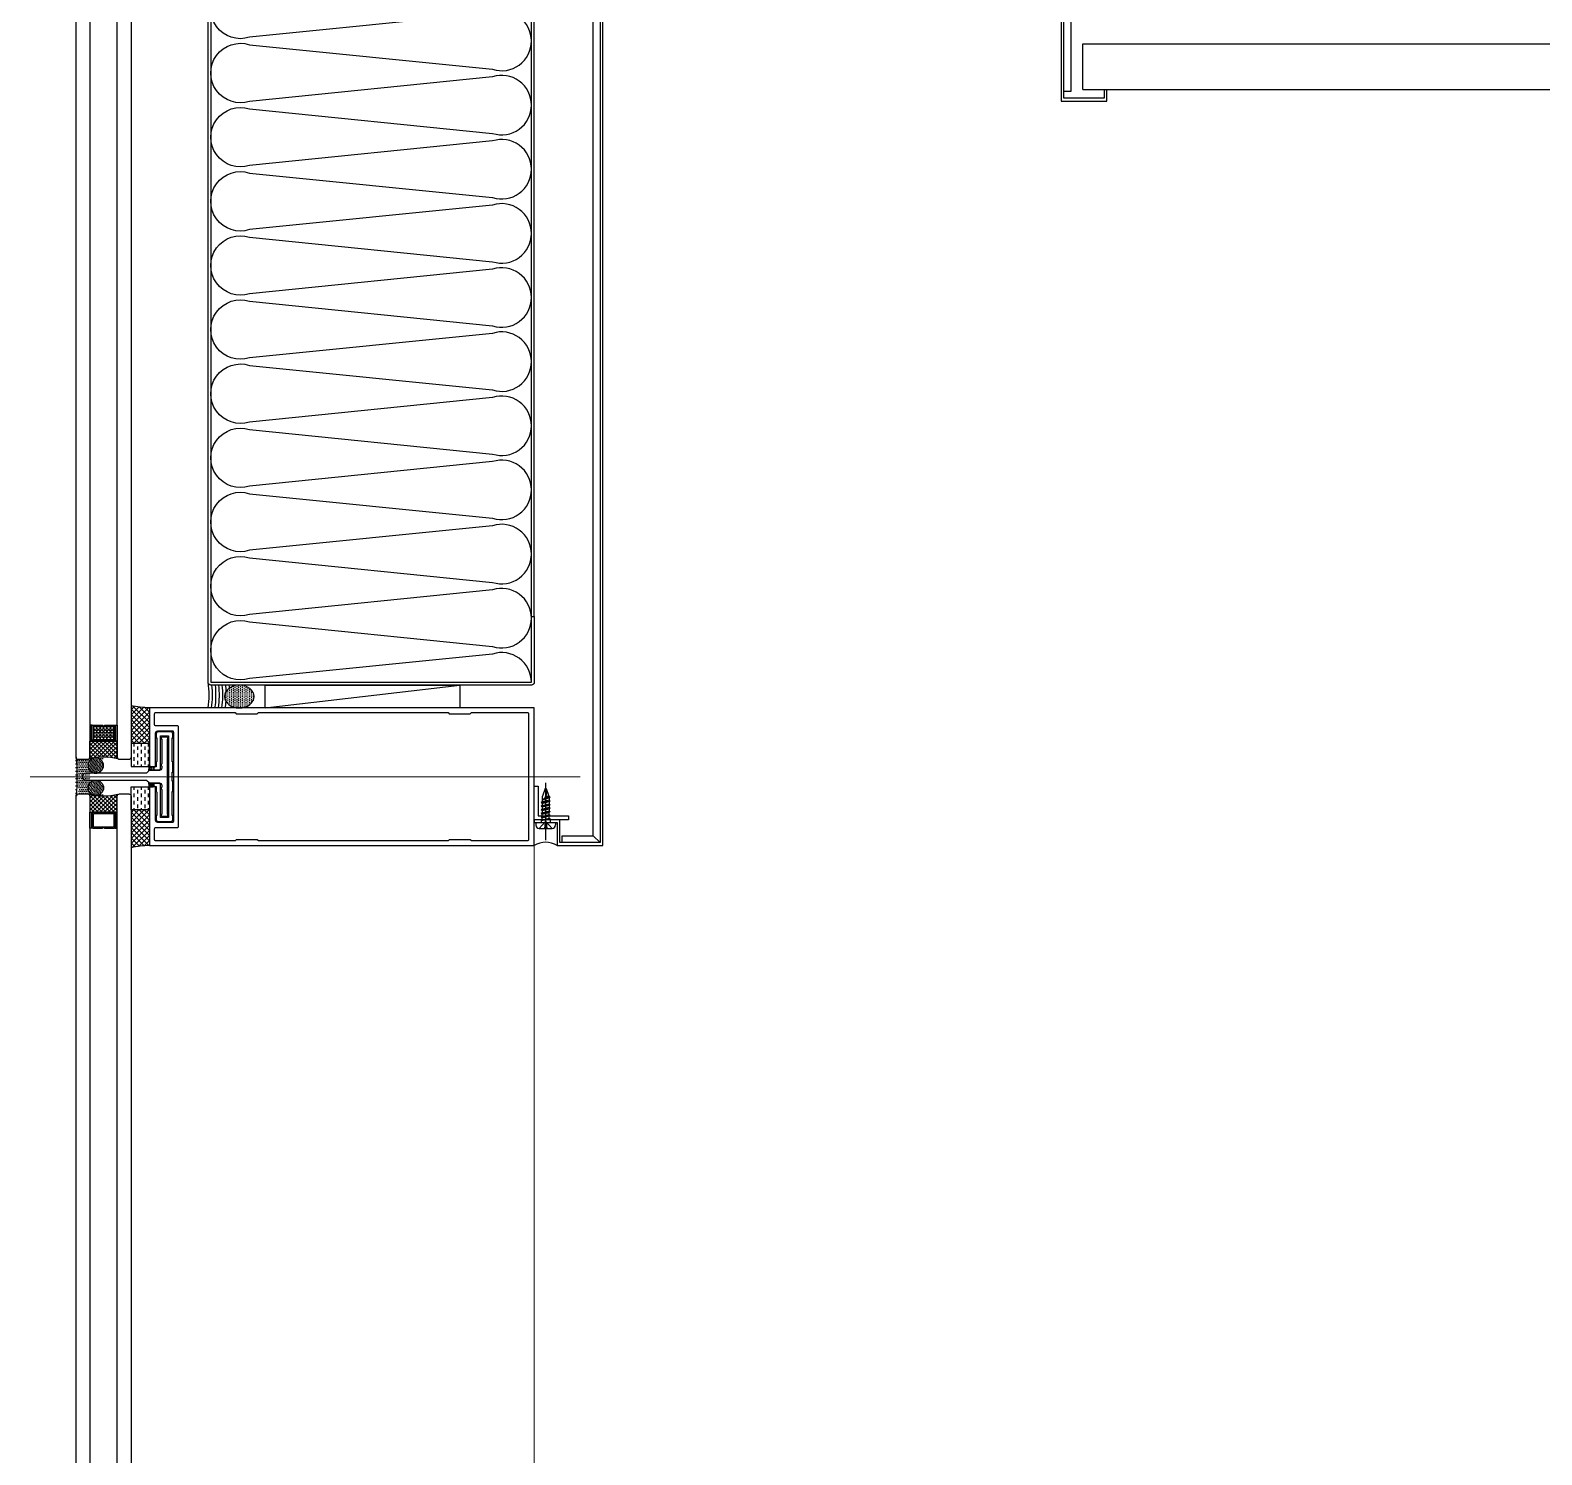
# Model space of a CAD drawing. Header units: millimetres. Extents: x 19868 to 801382, y -4805 to 85279.
# Drawn here: x 744218 to 744878, y 44683 to 45305 of the extents above; entities that cross this region are included whole.
import ezdxf

# ---------------------------------------------------------------- set-up
doc = ezdxf.new("R2010")
doc.units = ezdxf.units.MM
doc.header["$LTSCALE"] = 250
doc.linetypes.add('HIDDEN2', pattern=[4.7625, 3.175, -1.5875])
for name, color, linetype in [('A-ALU', 4, 'Continuous'), ('A-CEIL', 8, 'Continuous'), ('A-ELE-8', 8, 'Continuous'), ('A-WIN', 4, 'Continuous'), ('ACCY', 5, 'Continuous'), ('B-AR', 7, 'Continuous'), ('EGI', 6, 'Continuous'), ('GLASS', 7, 'Continuous'), ('ISL', 251, 'Continuous'), ('polyamide', 6, 'Continuous'), ('SEALANT', 252, 'Continuous'), ('W200', 7, 'Continuous')]:
    doc.layers.add(name, color=color, linetype=linetype)
doc.layers.add('A-WIN-ELE', color=8, linetype='Continuous', lineweight=9)
doc.layers.add('CEN', color=1, linetype='Continuous', lineweight=9)
pattern_1 = [(248.1986, (-173212.08805, -82748.5761), (0.464238432, -0.5222680618), [0, -0.625])]
pattern_2 = [(90, (81799.66684, 89232.96467), (-0.15875, 0.079375), [0, -0.15875])]
pattern_3 = [(225, (58457.0195, -22344.7967), (1.122532015, -1.122532015), []), (315, (58457.0195, -22344.7967), (1.122532015, 1.122532015), [])]
pattern_4 = [(270, (-23796.0773, 66483.7451), (1.5875, -1.5875), [1.5875, -1.5875])]
pattern_5 = [(315, (-242.3621, 2021.3178), (0.8838835, 0.8838835), []), (45, (-242.3621, 2021.3178), (-0.8838835, 0.8838835), [])]

# ---------------------------------------------------------------- blocks, each defined once
blk = doc.blocks.new('A$Ca2fa5fbf')
at = {"layer": 'GLASS', "transparency": 33554687}
h = blk.add_hatch(dxfattribs=at)
h.set_pattern_fill('ANSI37', color=253, scale=10, angle=90, style=0)
h.set_pattern_definition(pattern_5)
h.paths.add_polyline_path([(38, 8.5, 0.198912), (38.29, 7.79, 0.112366), (25.71, 7.79, 0.198912), (26, 8.5), (26, 15.5), (27.05, 15.5), (27.05, 16.2, 0.414214), (27.75, 15.5), (36.25, 15.5, 0.414035), (36.95, 16.2), (36.95, 15.5), (38, 15.5)])
h = blk.add_hatch(dxfattribs=at)
h.set_pattern_fill('ANSI37', color=253, scale=10, angle=270, style=0)
h.set_pattern_definition(pattern_5)
h.paths.add_polyline_path([(38, -8.5, -0.198912), (38.29, -7.79, -0.112366), (25.71, -7.79, -0.198912), (26, -8.5), (26, -15.5), (27.05, -15.5), (27.05, -16.2, -0.414214), (27.75, -15.5), (36.25, -15.5, -0.414035), (36.95, -16.2), (36.95, -15.5), (38, -15.5)])
at = {"layer": 'SEALANT', "transparency": 33554687}
h = blk.add_hatch(dxfattribs=at)
h.set_pattern_fill('ANSI37', color=253, scale=0.5)
h.set_pattern_definition(pattern_3)
h.paths.add_polyline_path([(52, 14.5), (44, 14.5), (44, 31, 0.032752), (52, 30)])
at = {"layer": 'SEALANT'}
h = blk.add_hatch(dxfattribs=at)
h.set_pattern_fill('DASH', color=253, scale=0.5, angle=90, style=0)
h.set_pattern_definition(pattern_4)
h.paths.add_polyline_path([(52, 14.5), (44, 14.5), (44, 4.5), (52, 4.5)])
at = {"layer": 'SEALANT', "transparency": 33554687}
h = blk.add_hatch(dxfattribs=at)
h.set_pattern_fill('DOTS', color=253, scale=0.5)
h.set_pattern_definition([(360, (-73084.1342, 247739.18495), (0.396875, 0.79375), [0, -0.79375])])
edge = h.paths.add_edge_path()
edge.add_line((29.22, -8.19), (28.82, -8.23))
edge.add_arc((34, 40.48), 48.98, 263.93206, 271.30611)
edge.add_line((35.12, -8.49), (34.66, -8.46))
edge.add_line((34.66, -8.46), (34.21, -8.41))
edge.add_line((34.21, -8.41), (33.76, -8.34))
edge.add_line((33.76, -8.34), (33.32, -8.25))
edge.add_line((33.32, -8.25), (32.88, -8.14))
edge.add_line((32.88, -8.14), (32.45, -8.02))
edge.add_line((32.45, -8.02), (32.02, -7.87))
edge.add_line((32.02, -7.87), (31.6, -7.71))
edge.add_line((31.6, -7.71), (31.19, -7.54))
edge.add_line((31.19, -7.54), (30.87, -7.37))
edge.add_line((30.87, -7.37), (30.38, -7.74))
edge.add_line((30.38, -7.74), (29.82, -8.02))
edge.add_line((29.82, -8.02), (29.22, -8.19))
edge = h.paths.add_edge_path()
edge.add_line((28.82, 8.23), (29.22, 8.19))
edge.add_line((29.22, 8.19), (29.82, 8.02))
edge.add_line((29.82, 8.02), (30.38, 7.74))
edge.add_line((30.38, 7.74), (30.87, 7.37))
edge.add_line((30.87, 7.37), (31.19, 7.54))
edge.add_line((31.19, 7.54), (31.6, 7.71))
edge.add_line((31.6, 7.71), (32.02, 7.87))
edge.add_line((32.02, 7.87), (32.45, 8.02))
edge.add_line((32.45, 8.02), (32.88, 8.14))
edge.add_line((32.88, 8.14), (33.32, 8.25))
edge.add_line((33.32, 8.25), (33.76, 8.34))
edge.add_line((33.76, 8.34), (34.21, 8.41))
edge.add_line((34.21, 8.41), (34.66, 8.46))
edge.add_line((34.66, 8.46), (35.12, 8.49))
edge.add_arc((34, -40.48), 48.98, 88.69389, 96.06856)
edge = h.paths.add_edge_path()
edge.add_line((27.39, 8.02), (27.61, 8.08))
edge.add_arc((34, -40.48), 48.98, 97.49491, 99.74726)
edge.add_line((25.71, 7.79), (25, 7.5))
edge.add_line((25, 7.5), (21, 7.5))
edge.add_arc((21, 8.5), 1, 190.59727, 270, ccw=False)
edge.add_arc((-70.65, 0), 91.05, -5.24052, 5.24052, ccw=False)
edge.add_arc((21, -8.5), 1, 90, 169.40273, ccw=False)
edge.add_line((21, -7.5), (25, -7.5))
edge.add_line((25, -7.5), (25.71, -7.79))
edge.add_arc((34, 40.48), 48.98, 260.25274, 262.50428)
edge.add_line((27.61, -8.08), (27.39, -8.02))
edge.add_line((27.39, -8.02), (26.83, -7.74))
edge.add_line((26.83, -7.74), (26.33, -7.37))
edge.add_line((26.33, -7.37), (25.91, -6.91))
edge.add_line((25.91, -6.91), (25.59, -6.38))
edge.add_line((25.59, -6.38), (25.36, -5.8))
edge.add_line((25.36, -5.8), (25.25, -5.18))
edge.add_line((25.25, -5.18), (25.25, -4.56))
edge.add_line((25.25, -4.56), (25.36, -3.95))
edge.add_line((25.36, -3.95), (25.59, -3.37))
edge.add_line((25.59, -3.37), (25.91, -2.84))
edge.add_line((25.91, -2.84), (26.33, -2.38))
edge.add_line((26.33, -2.38), (26.4, -2.33))
edge.add_line((26.4, -2.33), (26.3, -1.99))
edge.add_line((26.3, -1.99), (26.2, -1.6))
edge.add_line((26.2, -1.6), (26.13, -1.2))
edge.add_line((26.13, -1.2), (26.07, -0.8))
edge.add_line((26.07, -0.8), (26.04, -0.4))
edge.add_line((26.04, -0.4), (26.03, 0))
edge.add_line((26.03, 0), (26.04, 0.4))
edge.add_line((26.04, 0.4), (26.07, 0.8))
edge.add_line((26.07, 0.8), (26.13, 1.2))
edge.add_line((26.13, 1.2), (26.2, 1.6))
edge.add_line((26.2, 1.6), (26.3, 1.99))
edge.add_line((26.3, 1.99), (26.4, 2.33))
edge.add_line((26.4, 2.33), (26.33, 2.38))
edge.add_line((26.33, 2.38), (25.91, 2.84))
edge.add_line((25.91, 2.84), (25.59, 3.37))
edge.add_line((25.59, 3.37), (25.36, 3.95))
edge.add_line((25.36, 3.95), (25.25, 4.56))
edge.add_line((25.25, 4.56), (25.25, 5.18))
edge.add_line((25.25, 5.18), (25.36, 5.8))
edge.add_line((25.36, 5.8), (25.59, 6.38))
edge.add_line((25.59, 6.38), (25.91, 6.91))
edge.add_line((25.91, 6.91), (26.33, 7.37))
edge.add_line((26.33, 7.37), (26.83, 7.74))
edge.add_line((26.83, 7.74), (27.39, 8.02))
at = {"layer": 'SEALANT'}
h = blk.add_hatch(dxfattribs=at)
h.set_pattern_fill('DOTS', color=8, scale=10, angle=248.1986)
h.set_pattern_definition(pattern_1)
edge = h.paths.add_edge_path()
edge.add_ellipse((28.61, 4.87), major_axis=(0, 3.37), ratio=1, start_angle=0, end_angle=360, ccw=False)
at = {"layer": 'SEALANT', "transparency": 33554687}
h = blk.add_hatch(dxfattribs=at)
h.set_pattern_fill('DOTS', color=253, scale=0.1, angle=90)
h.set_pattern_definition(pattern_2)
h.paths.add_polyline_path([(52.08, 2.75), (53.9, 2.75), (53.9, 2.95), (53.9, 3.84), (53.9, 4.5), (52.5, 4.5, -0.362029), (52.01, 4.91, -0.057613), (51.71, 2.46), (51.94, 2.69, -0.198912)])
at = {"layer": 'SEALANT'}
h = blk.add_hatch(dxfattribs=at)
h.set_pattern_fill('DOTS', color=8, scale=10, angle=248.1986)
h.set_pattern_definition(pattern_1)
edge = h.paths.add_edge_path()
edge.add_ellipse((28.61, -4.87), major_axis=(0, -3.37), ratio=1, start_angle=0, end_angle=360)
h = blk.add_hatch(dxfattribs=at)
h.set_pattern_fill('DASH', color=253, scale=0.5, angle=270, style=0)
h.set_pattern_definition(pattern_4)
h.paths.add_polyline_path([(52, -14.5), (44, -14.5), (44, -4.5), (52, -4.5)])
at = {"layer": 'SEALANT', "transparency": 33554687}
h = blk.add_hatch(dxfattribs=at)
h.set_pattern_fill('DOTS', color=253, scale=0.1, angle=270)
h.set_pattern_definition(pattern_2)
h.paths.add_polyline_path([(52.08, -2.75), (53.9, -2.75), (53.9, -2.95), (53.9, -3.84), (53.9, -4.5), (52.5, -4.5, 0.362029), (52.01, -4.91, 0.057613), (51.71, -2.46), (51.94, -2.69, 0.198912)])
h = blk.add_hatch(dxfattribs=at)
h.set_pattern_fill('ANSI37', color=253, scale=0.5)
h.set_pattern_definition(pattern_3)
h.paths.add_polyline_path([(52, -14.5), (44, -14.5), (44, -31, -0.032752), (52, -30)])
at = {"layer": 'B-AR'}
for points in [[(54.7, 19, -0.414214), (55.7, 20), (62, 20, -0.414214), (62.5, 19.5), (62.5, -19.5, -0.414214), (62, -20), (55.7, -20, -0.414214), (54.7, -19), (54.7, -4.7, 0.414214), (54.5, -4.5), (52.5, -4.5, 0.414214), (52, -5), (52, -30), (220, -30), (220, 30), (52, 30), (52, 5, 0.414214), (52.5, 4.5), (54.5, 4.5, 0.414214), (54.7, 4.7)], [(89.4, -28), (54.8, -28, -0.414214), (54.3, -27.5), (54.3, -22.7, -0.414214), (54.8, -22.2), (64.2, -22.2, 0.414214), (64.7, -21.7), (64.7, 21.7, 0.414214), (64.2, 22.2), (54.8, 22.2, -0.414214), (54.3, 22.7), (54.3, 27.5, -0.414214), (54.8, 28), (89.4, 28), (89.9, 27.5), (99.1, 27.5), (99.6, 28), (182.4, 28), (182.9, 27.5), (192.1, 27.5), (192.6, 28), (217, 28, -0.414214), (217.5, 27.5), (217.5, -27.5, -0.414214), (217, -28), (192.6, -28), (192.1, -27.5), (182.9, -27.5), (182.4, -28), (99.6, -28), (99.1, -27.5), (89.9, -27.5)], [(56.4, -2.75, -0.414214), (57.4, -3.75), (57.4, -4.63, 0.298217), (57.1, -5.09, 0.298217), (57.4, -5.55), (57.4, -16.34, 0.298217), (57.1, -16.8, 0.414214), (57.6, -17.3), (59.6, -17.3, 0.414214), (60.1, -16.8, 0.236068), (59.9, -16.4), (59.9, -0.4, 0.236068), (60.1, 0, 0.236068), (59.9, 0.4), (59.9, 16.4, 0.236068), (60.1, 16.8, 0.414214), (59.6, 17.3), (57.6, 17.3, 0.414214), (57.1, 16.8, 0.298217), (57.4, 16.34), (57.4, 5.55, 0.298217), (57.1, 5.09, 0.298217), (57.4, 4.63), (57.4, 3.75, -0.414214), (56.4, 2.75), (52.08, 2.75, 0.198912), (51.94, 2.69), (51.04, 1.79, -0.198911), (50.34, 1.5), (24.2, 1.5, 0.414214), (22.7, 0, 0.414214), (24.2, -1.5), (50.34, -1.5, -0.198912), (51.04, -1.79), (51.71, -2.46, 0.198912), (52.41, -2.75)]]:
    blk.add_lwpolyline(points, format="xyb", close=True, dxfattribs=at)
at = {"layer": 'CEN', "ltscale": 0.005}
blk.add_line((240, 0, 0), (0, 0), dxfattribs=at)
at = {"layer": 'GLASS', "color": 1, "linetype": 'Continuous'}
for p, q in [((26.75, 15.5, 0), (26.75, 22.5, 0)), ((37.25, 15.5, 0), (37.25, 22.5, 0)), ((26.75, -15.5, 0), (26.75, -22.5, 0)), ((37.25, -15.5, 0), (37.25, -22.5, 0))]:
    blk.add_line(p, q, dxfattribs=at)
at = {"layer": 'GLASS', "color": 1, "linetype": 'Continuous', "elevation": 0}
for points in [[(27.05, 15.5), (27.05, 22.5), (26, 22.5), (26, 15.5)], [(36.95, 15.5), (36.95, 22.5), (38, 22.5), (38, 15.5)], [(27.05, -15.5), (27.05, -22.5), (26, -22.5), (26, -15.5)], [(36.95, -15.5), (36.95, -22.5), (38, -22.5), (38, -15.5)]]:
    blk.add_lwpolyline(points, close=True, dxfattribs=at)
for points in [[(36.95, 16.2, -0.414214), (36.25, 15.5), (27.75, 15.5, -0.414214), (27.05, 16.2), (27.05, 22, -0.414214), (27.55, 22.5), (31.5, 22.5), (32, 22), (32.5, 22.5), (36.45, 22.5, -0.414214), (36.95, 22), (36.95, 16.2)], [(36.45, 16.2), (36.45, 21.8, 0.414214), (36.25, 22), (27.75, 22, 0.414214), (27.55, 21.8), (27.55, 16.2, 0.414214), (27.75, 16), (36.25, 16, 0.414214), (36.45, 16.2)], [(36.95, -16.2, 0.414214), (36.25, -15.5), (27.75, -15.5, 0.414214), (27.05, -16.2), (27.05, -22, 0.414214), (27.55, -22.5), (31.5, -22.5), (32, -22), (32.5, -22.5), (36.45, -22.5, 0.414214), (36.95, -22), (36.95, -16.2)], [(36.45, -16.2), (36.45, -21.8, -0.414214), (36.25, -22), (27.75, -22, -0.414214), (27.55, -21.8), (27.55, -16.2, -0.414214), (27.75, -16), (36.25, -16, -0.414214), (36.45, -16.2)]]:
    blk.add_lwpolyline(points, format="xyb", dxfattribs=at)
for points in [[(38, 8.5, 0.198912), (38.29, 7.79, 0.112366), (25.71, 7.79, 0.198912), (26, 8.5), (26, 15.5), (27.05, 15.5), (27.05, 16.2, 0.414214), (27.75, 15.5), (36.25, 15.5, 0.414035), (36.95, 16.2), (36.95, 15.5), (38, 15.5)], [(38, -8.5, -0.198912), (38.29, -7.79, -0.112366), (25.71, -7.79, -0.198912), (26, -8.5), (26, -15.5), (27.05, -15.5), (27.05, -16.2, -0.414214), (27.75, -15.5), (36.25, -15.5, -0.414035), (36.95, -16.2), (36.95, -15.5), (38, -15.5)]]:
    blk.add_lwpolyline(points, format="xyb", close=True, dxfattribs=at)
at = {"layer": 'GLASS', "color": 8, "linetype": 'Continuous'}
for centre in [(28.37, 21.25, 0), (28.37, 19.75, 0), (29.75, 21.25, 0), (29.75, 19.75, 0), (31.25, 21.25, 0), (31.25, 19.75, 0), (32.75, 21.25, 0), (32.75, 19.75, 0), (34.25, 21.25, 0), (34.25, 19.75, 0), (35.75, 21.25, 0), (35.75, 19.75, 0), (28.37, 18.25, 0), (28.37, 16.75, 0), (29.75, 18.25, 0), (29.75, 16.75, 0), (31.25, 18.25, 0), (31.25, 16.75, 0), (32.75, 18.25, 0), (32.75, 16.75, 0), (34.25, 18.25, 0), (34.25, 16.75, 0), (35.75, 18.25, 0), (35.75, 16.75, 0)]:
    blk.add_circle(centre, 0.65, dxfattribs=at)
at = {"layer": 'polyamide', "color": 5}
blk.add_lwpolyline([(60.3, -17.85), (60.3, 0), (60.3, -17.85), (56.9, -17.85), (56.9, -3.45), (56.4, -2.95), (53.9, -2.95), (53.9, -3.84), (54.4, -4.34), (54.9, -4.34), (54.9, -6.4), (55.2, -6.7), (55.2, -16.99), (54.9, -16.99), (54.9, -19.05), (55.4, -19.55), (61.8, -19.55), (62.3, -19.05), (62.3, -16.99), (62, -16.99), (62, -6.5), (62.3, -6.5), (62.3, -2), (62, -2), (62, 2), (62.3, 2), (62.3, 6.49), (62, 6.49), (62, 16.99), (62.3, 16.99), (62.3, 19.05), (61.8, 19.55), (55.4, 19.55), (54.9, 19.05), (54.9, 16.99), (55.2, 16.99), (55.2, 6.7), (54.9, 6.4), (54.9, 4.34), (54.4, 4.34), (53.9, 3.84), (53.9, 2.95), (56.4, 2.95), (56.9, 3.45), (56.9, 17.85), (60.3, 17.85), (60.3, 0)], dxfattribs=at)
at = {"layer": 'SEALANT', "color": 4}
for points in [[(52, 30, -0.032752), (44, 31)], [(52, -30, 0.032752), (44, -31)]]:
    blk.add_lwpolyline(points, format="xyb", dxfattribs=at)
for points in [[(52, 14.5), (44, 14.5), (44, 4.5), (52, 4.5)], [(52, -14.5), (44, -14.5), (44, -4.5), (52, -4.5)]]:
    blk.add_lwpolyline(points, close=True, dxfattribs=at)
at = {"layer": 'SEALANT', "color": 4, "elevation": 0}
blk.add_lwpolyline([(20, 8.5, -0.046781), (20, -8.5)], format="xyb", dxfattribs=at)
at = {"layer": 'SEALANT', "color": 8}
for centre, start, end in [((40.61, 5.06), 346.77836, 359.22451), ((40.61, -5.06), 0.77549, 13.22164)]:
    blk.add_arc(centre, 11.4, start, end, dxfattribs=at)
at = {"layer": 'SEALANT', "color": 4, "extrusion": (0, 0, -1)}
blk.add_ellipse((28.61, 4.87, 0), major_axis=(0, 3.37), ratio=1, dxfattribs=at)
at = {"layer": 'SEALANT', "color": 4}
blk.add_ellipse((28.61, -4.87, 0), major_axis=(0, -3.37), ratio=1, dxfattribs=at)
blk = doc.blocks.new('SCR')
at = {"layer": 'ACCY'}
for p, q in [((-4.3, 0), (-4.3, 1.09)), ((4.3, 0), (-4.3, 0)), ((2.79, 2.6), (-2.79, 2.6)), ((4.3, 0), (4.3, 1.09)), ((-2, -1.59), (-2, 0)), ((2, -0.8), (-2, -1.59)), ((-1.46, -1.9), (-2, -1.59)), ((2, -2.38), (-2, -3.16)), ((-1.46, -2.85), (-2, -3.16)), ((-1.46, -3.48), (-2, -3.16)), ((2, -3.95), (-2, -4.74)), ((-1.46, -4.42), (-2, -4.74)), ((-1.46, -5.05), (-2, -4.74)), ((2, -5.53), (-2, -6.31)), ((-1.46, -6), (-2, -6.31)), ((-1.46, -6.63), (-2, -6.31)), ((1.46, -1.11), (-1.46, -1.9)), ((-1.46, -1.9), (-1.46, -2.85)), ((1.46, -2.06), (-1.46, -2.85)), ((1.46, -2.69), (-1.46, -3.48)), ((-1.46, -3.48), (-1.46, -4.42)), ((1.46, -3.64), (-1.46, -4.42)), ((1.46, -4.26), (-1.46, -5.05)), ((-1.46, -6), (-1.46, -5.05)), ((1.46, -5.21), (-1.46, -6)), ((1.46, -5.84), (-1.46, -6.63)), ((1.46, -1.11), (2, -0.8)), ((1.46, -1.11), (1.46, -2.06)), ((1.46, -2.06), (2, -2.38)), ((1.46, -2.69), (2, -2.38)), ((1.46, -2.69), (1.46, -3.64)), ((1.46, -3.64), (2, -3.95)), ((1.46, -4.26), (2, -3.95)), ((1.46, -5.21), (1.46, -4.26)), ((1.46, -5.21), (1.46, -4.26)), ((1.46, -5.21), (2, -5.53)), ((1.46, -5.84), (2, -5.53)), ((1.46, -6.79), (1.46, -5.84)), ((2, -0.8), (2, 0)), ((2, -7.1), (-2, -7.89)), ((-1.46, -7.57), (-2, -7.89)), ((-1.46, -8.2), (-2, -7.89)), ((2, -8.68), (-2, -9.46)), ((-1.46, -9.15), (-2, -9.46)), ((-1.46, -9.78), (-2, -9.46)), ((-1.46, -10.72), (-2, -11.04)), ((-1.46, -11.35), (-2, -11.04)), ((-1.46, -7.57), (-1.46, -6.63)), ((1.46, -6.79), (-1.46, -7.57)), ((1.46, -7.41), (-1.46, -8.2)), ((-1.46, -9.15), (-1.46, -8.2)), ((1.46, -8.36), (-1.46, -9.15)), ((-1.46, -9.78), (1.46, -8.99)), ((-1.46, -10.72), (-1.46, -9.78)), ((1.09, -10.04), (-1.46, -11.35)), ((1.09, -10.04), (-1.46, -10.72)), ((-1.46, -11.47), (-1.46, -11.35)), ((-0.22, -14.85), (-1.44, -11.56)), ((1.46, -9.63), (0, -11.23)), ((0.22, -14.85), (1.44, -11.56)), ((1.46, -6.79), (2, -7.1)), ((1.46, -7.41), (2, -7.1)), ((1.46, -8.36), (1.46, -7.41)), ((1.46, -8.36), (2, -8.68)), ((1.46, -8.99), (2, -8.68)), ((1.46, -11.47), (1.46, -8.99))]:
    blk.add_line(p, q, dxfattribs=at)
at = {"layer": 'ACCY', "linetype": 'HIDDEN2'}
for p, q in [((-2.79, 2.6), (-0.19, -0.36)), ((-0.19, -0.36), (-0.51, 2.6)), ((0.19, -0.36), (2.79, 2.6)), ((0.19, -0.36), (0.51, 2.6))]:
    blk.add_line(p, q, dxfattribs=at)
at = {"layer": 'ACCY'}
blk.add_lwpolyline([(0, 7.72), (0, -17.34)], dxfattribs=at)
for centre, radius, start, end in [((-2.79, 1.09), 1.51, 90, 180), ((2.79, 1.09), 1.51, 0, 90), ((-1.16, -11.47), 0.3, 180, 198.92242), ((0.34, -13.49), 2.29, 98.63986, 136.57417), ((3.48, -13.12), 3.95, 151.53701, 208.46302), ((1.16, -11.47), 0.3, 341.07758, 0), ((0, -14.76), 0.236, 202.5, 337.5)]:
    blk.add_arc(centre, radius, start, end, dxfattribs=at)
at = {"layer": 'ACCY', "linetype": 'HIDDEN2'}
blk.add_arc((0, -0.18), 0.261, 221.91906, 318.08094, dxfattribs=at)

msp = doc.modelspace()

# ---------------------------------------------------------------- hatches: boundary and pattern name
at = {"layer": 'SEALANT', "transparency": 33554687}
h = msp.add_hatch(dxfattribs=at)
h.set_pattern_fill('DOTS', color=8, scale=0.5, angle=270, style=0)
h.set_pattern_definition([(270, (-12795760.0635, -642390.6802), (0.79375, -0.396875), [0, -0.79375])])
edge = h.paths.add_edge_path()
edge.add_ellipse((744309.48, 45013.93), major_axis=(6.47, 0), ratio=0.77258, start_angle=0, end_angle=360, ccw=False)

# ---------------------------------------------------------------- linework, layer by layer
at = {"layer": 'A-ALU'}
msp.add_line((744687.01, 45278.93, 0), (744688.21, 45278.93, 0), dxfattribs=at)
msp.add_lwpolyline([(744669.41, 45275.13), (744669.41, 45425.13), (744467.01, 45425.13), (744467.01, 44950.13), (744449.41, 44950.13), (744449.41, 44960.13), (744438.21, 44960.13), (744438.21, 44958.93), (744448.21, 44958.93), (744448.21, 44948.93), (744468.21, 44948.93), (744468.21, 45423.93), (744668.21, 45423.93), (744668.21, 45273.93), (744688.21, 45273.93), (744688.21, 45278.93)], dxfattribs=at)
at = {"layer": 'A-ALU', "elevation": 0}
msp.add_lwpolyline([(744687.01, 45278.93), (744687.01, 45275.13), (744669.41, 45275.13)], dxfattribs=at)
at = {"layer": 'A-CEIL'}
for p, q in [((744677.68, 45298.93, 0), (748388.21, 45298.93, 0)), ((744677.68, 45278.93, 0), (748388.21, 45278.93, 0)), ((744467.01, 44950.13), (744464.01, 44953.13))]:
    msp.add_line(p, q, dxfattribs=at)
msp.add_lwpolyline([(744450.41, 44950.13), (744450.41, 44953.13), (744464.01, 44953.13), (744464.01, 45428.13), (744672.41, 45428.13), (744672.41, 45278.13), (744669.41, 45278.13)], dxfattribs=at)
at = {"layer": 'A-ELE-8'}
msp.add_lwpolyline([(744438.21, 44974.8), (744439.88, 44974.8), (744439.88, 44961.8), (744453.21, 44961.8), (744453.21, 44960.13), (744438.21, 44960.13)], close=True, dxfattribs=at)
msp.add_arc((744443.21, 44940.6), 9.72, 59.04251, 120.95749, dxfattribs=at)
at = {"layer": 'A-WIN'}
for points in [[(744244.21, 44987.43, -0.414214), (744243.21, 44986.43), (744239.21, 44986.43, -0.414214), (744238.21, 44987.43), (744238.21, 47557.98, -0.414214), (744239.21, 47558.98), (744243.21, 47558.98, -0.414214), (744244.21, 47557.98)], [(744262.21, 44987.43, -0.414214), (744261.21, 44986.43), (744257.21, 44986.43, -0.414214), (744256.21, 44987.43), (744256.21, 47557.98, -0.414214), (744257.21, 47558.98), (744261.21, 47558.98, -0.414214), (744262.21, 47557.98)], [(744244.21, 44087.43, -0.414214), (744243.21, 44086.43), (744239.21, 44086.43, -0.414214), (744238.21, 44087.43), (744238.21, 44970.43, -0.414214), (744239.21, 44971.43), (744243.21, 44971.43, -0.414214), (744244.21, 44970.43)], [(744262.21, 44087.43, -0.414214), (744261.21, 44086.43), (744257.21, 44086.43, -0.414214), (744256.21, 44087.43), (744256.21, 44970.43, -0.414214), (744257.21, 44971.43), (744261.21, 44971.43, -0.414214), (744262.21, 44970.43)]]:
    msp.add_lwpolyline(points, format="xyb", close=True, dxfattribs=at)
at = {"layer": 'A-WIN-ELE'}
msp.add_lwpolyline([(744438.21, 42308.93), (744438.21, 44948.93)], dxfattribs=at)
at = {"layer": 'EGI', "color": 8}
for p, q in [((744437.01, 45048.93, 0), (744437.01, 47496.48, 0)), ((744438.21, 45048.93, 0), (744438.21, 47496.48, 0)), ((744320.81, 45008.93, 0), (744405.81, 45018.93, 0))]:
    msp.add_line(p, q, dxfattribs=at)
at = {"layer": 'EGI'}
msp.add_lwpolyline([(744295.81, 47525.28, -0.414214), (744297.01, 47526.48), (744437.01, 47526.48, -0.414214), (744438.21, 47525.28), (744438.21, 47496.48), (744437.01, 47496.48), (744437.01, 47525.28), (744297.01, 47525.28), (744297.01, 45020.13), (744437.01, 45020.13), (744437.01, 45048.93), (744438.21, 45048.93), (744438.21, 45020.13, -0.414214), (744437.01, 45018.93), (744297.01, 45018.93, -0.414214), (744295.81, 45020.13), (744295.81, 47525.28)], format="xyb", dxfattribs=at)
at = {"layer": 'ISL'}
msp.add_line((744677.68, 45278.93), (744677.68, 45298.93), dxfattribs=at)
msp.add_lwpolyline([(744437.01, 45020.13, 0.509267), (744420.04, 45032.49), (744313.98, 45021.77, -1.372593), (744313.98, 45046.49), (744420.04, 45035.77, 0.509267), (744437.01, 45048.13, 0.509267), (744420.04, 45060.49), (744313.98, 45049.77, -1.372593), (744313.98, 45074.49), (744420.04, 45063.77, 0.509267), (744437.01, 45076.13, 0.509267), (744420.04, 45088.49), (744313.98, 45077.77, -1.372593), (744313.98, 45102.49), (744420.04, 45091.77, 0.509267), (744437.01, 45104.13, 0.509267), (744420.04, 45116.49), (744313.98, 45105.77, -1.372593), (744313.98, 45130.49), (744420.04, 45119.77, 0.509267), (744437.01, 45132.13, 0.509267), (744420.04, 45144.49), (744313.98, 45133.77, -1.372593), (744313.98, 45158.49), (744420.04, 45147.77, 0.509267), (744437.01, 45160.13, 0.509267), (744420.04, 45172.49), (744313.98, 45161.77, -1.372593), (744313.98, 45186.49), (744420.04, 45175.77, 0.509267), (744437.01, 45188.13, 0.509267), (744420.04, 45200.49), (744313.98, 45189.77, -1.372593), (744313.98, 45214.49), (744420.04, 45203.77, 0.509267), (744437.01, 45216.13, 0.509267), (744420.04, 45228.49), (744313.98, 45217.77, -1.372593), (744313.98, 45242.49), (744420.04, 45231.77, 0.509267), (744437.01, 45244.13, 0.509267), (744420.04, 45256.49), (744313.98, 45245.77, -1.372593), (744313.98, 45270.49), (744420.04, 45259.77, 0.509267), (744437.01, 45272.13, 0.509267), (744420.04, 45284.49), (744313.98, 45273.77, -1.372593), (744313.98, 45298.49), (744420.04, 45287.77, 0.509267), (744437.01, 45300.13, 0.509267), (744420.04, 45312.49), (744313.98, 45301.77, -1.372593), (744313.98, 45326.49)], format="xyb", dxfattribs=at)
at = {"layer": 'ISL', "elevation": 0}
msp.add_lwpolyline([(744320.81, 45018.93), (744405.81, 45018.93), (744405.81, 45008.93), (744320.81, 45008.93)], close=True, dxfattribs=at)
at = {"layer": 'SEALANT', "color": 4}
msp.add_arc((744264.05, 45014.53, 0), 32.25, 350.0003, 9.99976, dxfattribs=at)
at = {"layer": 'SEALANT', "color": 8}
for radius, start, end in [(33.75, 350.44899, 7.49103), (35.25, 350.85898, 7.17055), (36.75, 351.23509, 6.87643), (38.25, 351.58136, 6.60554), (39.75, 2.51088, 6.35523), (41.25, 4.36153, 6.12323), (42.75, 5.2159, 5.9076), (39.75, 351.90122, 355.89448)]:
    msp.add_arc((744264.05, 45014.53, 0), radius, start, end, dxfattribs=at)
at = {"layer": 'SEALANT', "color": 4, "extrusion": (0, 0, -1)}
msp.add_ellipse((744309.48, 45013.93, 0), major_axis=(6.47, 0), ratio=0.77258, dxfattribs=at)

# ---------------------------------------------------------------- block references
at = {"layer": 'A-CEIL', "rotation": 180}
msp.add_blockref('SCR', (744443.21, 44958.93), dxfattribs=at)
at = {"layer": 'W200'}
msp.add_blockref('A$Ca2fa5fbf', (744218.21, 44978.93), dxfattribs=at)

doc.saveas('drawing.dxf')
